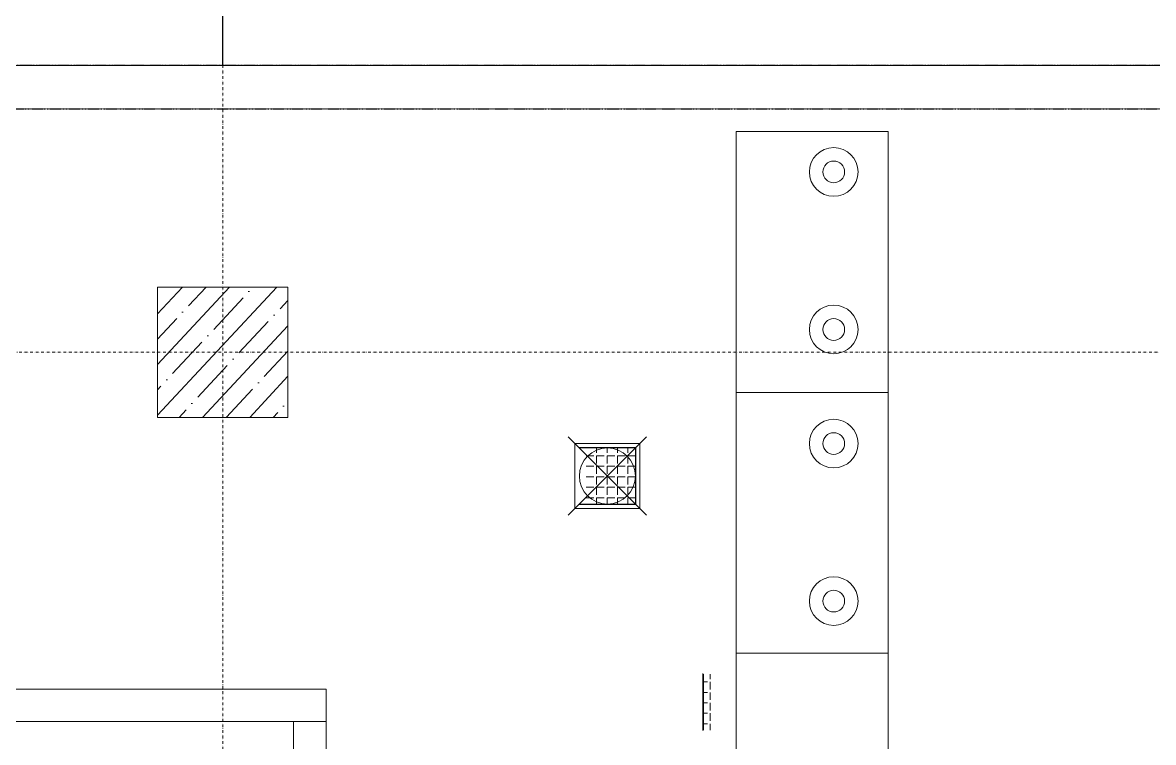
# Model space of a CAD drawing. Header units: millimetres. Extents: x -798 to 124478, y -405 to 121556.
# Drawn here: x 28057 to 33262, y 92583 to 95895 of the extents above; entities that cross this region are included whole.
import ezdxf

# ---------------------------------------------------------------- set-up
doc = ezdxf.new("R2010")
doc.units = ezdxf.units.MM
for name, pattern in [('CENTER', [2, 1.25, -0.25, 0.25, -0.25]), ('PHANTOM2', [1.25, 0.625, -0.125, 0.125, -0.125, 0.125, -0.125]), ('Strichpunkt', [25.4, 12.7, -6.35, 0, -6.35])]:
    doc.linetypes.add(name, pattern=pattern)
for name, color, linetype in [('A-ABOVE', 89, 'PHANTOM2'), ('A-DIM', 4, 'Continuous'), ('A-DIM @ 0.1', 4, 'Continuous'), ('A-DIM @ 0.15', 4, 'Continuous'), ('A-DIM @ 0.2', 4, 'Continuous'), ('A-DIM @ 100', 4, 'Continuous'), ('A-DIM @ 200', 4, 'Continuous'), ('A-DIM @ 50', 4, 'Continuous')]:
    doc.layers.add(name, color=color, linetype=linetype)
for name, color, linetype, lineweight in [('A-AXES', 40, 'CENTER', 5), ('A-Hatch', 253, 'Continuous', 9), ('A-WALL-BRCK', 5, 'Continuous', 9), ('concreet', 5, 'Continuous', 15), ('TC-EQUIPMENT', 251, 'Continuous', 0)]:
    doc.layers.add(name, color=color, linetype=linetype, lineweight=lineweight)
doc.styles.add('Arch-Dim', font='romans.shx', dxfattribs={"width": 0.75})
doc.dimstyles.new('Масштабируемый', dxfattribs={"dimscale": 100, "dimtxt": 3, "dimasz": 2, "dimexe": 2, "dimexo": 2, "dimgap": 1, "dimtad": 1, "dimdec": 0, "dimzin": 3, "dimdsep": 46, "dimtxsty": 'Arch-Dim', "dimblk": 'ARCHTICK', "dimcen": 2.5, "dimdle": 2, "dimazin": 2, "dimtfac": 0.75, "dimtdec": 0, "dimtmove": 1, "dimatfit": 0, "dimfxl": 1, "dimtolj": 1, "dimtzin": 0, "dimarcsym": 0})

# ---------------------------------------------------------------- blocks, each defined once
blk = doc.blocks.new('_ArchTick')
at = {"color": 0, "linetype": 'ByBlock', "const_width": 0.15}
blk.add_lwpolyline([(-0.5, -0.5), (0.5, 0.5)], dxfattribs=at)
blk = doc.blocks.new('*D339')
at = {"layer": 'A-DIM', "color": 0, "lineweight": -2, "ltscale": 50, "transparency": 16777216}
for p, q in [((2180096.7, -2336709.1), (2180096.7, -2335786.9)), ((2188396.7, -2337525.5), (2188396.7, -2335786.9)), ((2179696.7, -2336186.9), (2188796.7, -2336186.9))]:
    blk.add_line(p, q, dxfattribs=at)
at = {"layer": 'Defpoints', "color": 0, "ltscale": 50, "transparency": 16777216}
for p in [(2188396.7, -2336186.9), (2180096.7, -2337109.1), (2188396.7, -2337925.5)]:
    blk.add_point(p, dxfattribs=at)
at = {"layer": 'A-DIM', "color": 0, "lineweight": -2, "ltscale": 50, "transparency": 16777216, "xscale": 400, "yscale": 400, "zscale": 400, "rotation": 180}
blk.add_blockref('_ArchTick', (2180096.7, -2336186.9), dxfattribs=at)
at = {"layer": 'A-DIM', "color": 0, "lineweight": -2, "ltscale": 50, "transparency": 16777216, "xscale": 400, "yscale": 400, "zscale": 400}
blk.add_blockref('_ArchTick', (2188396.7, -2336186.9), dxfattribs=at)
at = {"layer": 'A-DIM', "color": 0, "ltscale": 50, "transparency": 16777216, "insert": (2184246.7, -2335686.9), "char_height": 600, "attachment_point": 5, "style": 'Arch-Dim'}
blk.add_mtext('\\A1;8300', dxfattribs=at)
blk = doc.blocks.new('*D340')
at = {"layer": 'A-DIM', "color": 0, "lineweight": -2, "ltscale": 50, "transparency": 16777216}
for p, q in [((2180096.4, -2336186.9), (2188397, -2336186.9)), ((2180096.7, -2337108.8), (2180096.7, -2336186.6)), ((2188396.7, -2337925.2), (2188396.7, -2336186.6))]:
    blk.add_line(p, q, dxfattribs=at)
at = {"layer": 'Defpoints', "color": 0, "ltscale": 50, "transparency": 16777216}
for p in [(2188396.7, -2336186.9), (2180096.7, -2337109.1), (2188396.7, -2337925.5)]:
    blk.add_point(p, dxfattribs=at)
at = {"layer": 'A-DIM', "color": 0, "lineweight": -2, "ltscale": 50, "transparency": 16777216, "xscale": 0.3, "yscale": 0.3, "zscale": 0.3, "rotation": 180}
blk.add_blockref('_ArchTick', (2180096.7, -2336186.9), dxfattribs=at)
at = {"layer": 'A-DIM', "color": 0, "lineweight": -2, "ltscale": 50, "transparency": 16777216, "xscale": 0.3, "yscale": 0.3, "zscale": 0.3}
blk.add_blockref('_ArchTick', (2188396.7, -2336186.9), dxfattribs=at)
at = {"layer": 'A-DIM', "color": 0, "ltscale": 50, "transparency": 16777216, "insert": (2184246.7, -2336186.5), "char_height": 0.45, "attachment_point": 5, "style": 'Arch-Dim'}
blk.add_mtext('\\A1;8300', dxfattribs=at)
blk = doc.blocks.new('*D341')
at = {"layer": 'A-DIM', "color": 0, "lineweight": -2, "ltscale": 50, "transparency": 16777216}
for p, q in [((2180096.7, -2337009.1), (2180096.7, -2336086.9)), ((2188396.7, -2337825.5), (2188396.7, -2336086.9)), ((2179996.7, -2336186.9), (2188496.7, -2336186.9))]:
    blk.add_line(p, q, dxfattribs=at)
at = {"layer": 'Defpoints', "color": 0, "ltscale": 50, "transparency": 16777216}
for p in [(2188396.7, -2336186.9), (2180096.7, -2337109.1), (2188396.7, -2337925.5)]:
    blk.add_point(p, dxfattribs=at)
at = {"layer": 'A-DIM', "color": 0, "lineweight": -2, "ltscale": 50, "transparency": 16777216, "xscale": 100, "yscale": 100, "zscale": 100, "rotation": 180}
blk.add_blockref('_ArchTick', (2180096.7, -2336186.9), dxfattribs=at)
at = {"layer": 'A-DIM', "color": 0, "lineweight": -2, "ltscale": 50, "transparency": 16777216, "xscale": 100, "yscale": 100, "zscale": 100}
blk.add_blockref('_ArchTick', (2188396.7, -2336186.9), dxfattribs=at)
at = {"layer": 'A-DIM', "color": 0, "ltscale": 50, "transparency": 16777216, "insert": (2184246.7, -2336061.9), "char_height": 150, "attachment_point": 5, "style": 'Arch-Dim'}
blk.add_mtext('\\A1;8300', dxfattribs=at)
blk = doc.blocks.new('*D343')
at = {"layer": 'A-DIM', "color": 0, "lineweight": -2, "ltscale": 50, "transparency": 16777216}
for p, q in [((2180096.7, -2336909.1), (2180096.7, -2335986.9)), ((2188396.7, -2337725.5), (2188396.7, -2335986.9)), ((2179896.7, -2336186.9), (2188596.7, -2336186.9))]:
    blk.add_line(p, q, dxfattribs=at)
at = {"layer": 'Defpoints', "color": 0, "ltscale": 50, "transparency": 16777216}
for p in [(2188396.7, -2336186.9), (2180096.7, -2337109.1), (2188396.7, -2337925.5)]:
    blk.add_point(p, dxfattribs=at)
at = {"layer": 'A-DIM', "color": 0, "lineweight": -2, "ltscale": 50, "transparency": 16777216, "xscale": 200, "yscale": 200, "zscale": 200, "rotation": 180}
blk.add_blockref('_ArchTick', (2180096.7, -2336186.9), dxfattribs=at)
at = {"layer": 'A-DIM', "color": 0, "lineweight": -2, "ltscale": 50, "transparency": 16777216, "xscale": 200, "yscale": 200, "zscale": 200}
blk.add_blockref('_ArchTick', (2188396.7, -2336186.9), dxfattribs=at)
at = {"layer": 'A-DIM', "color": 0, "ltscale": 50, "transparency": 16777216, "insert": (2184246.7, -2335936.9), "char_height": 300, "attachment_point": 5, "style": 'Arch-Dim'}
blk.add_mtext('\\A1;8300', dxfattribs=at)
blk = doc.blocks.new('*D344')
at = {"layer": 'A-DIM', "color": 0, "lineweight": -2, "ltscale": 50, "transparency": 16777216}
for p, q in [((2180096.3, -2336186.9), (2188397.1, -2336186.9)), ((2180096.7, -2337108.7), (2180096.7, -2336186.5)), ((2188396.7, -2337925.1), (2188396.7, -2336186.5))]:
    blk.add_line(p, q, dxfattribs=at)
at = {"layer": 'Defpoints', "color": 0, "ltscale": 50, "transparency": 16777216}
for p in [(2188396.7, -2336186.9), (2180096.7, -2337109.1), (2188396.7, -2337925.5)]:
    blk.add_point(p, dxfattribs=at)
at = {"layer": 'A-DIM', "color": 0, "lineweight": -2, "ltscale": 50, "transparency": 16777216, "xscale": 0.4, "yscale": 0.4, "zscale": 0.4, "rotation": 180}
blk.add_blockref('_ArchTick', (2180096.7, -2336186.9), dxfattribs=at)
at = {"layer": 'A-DIM', "color": 0, "lineweight": -2, "ltscale": 50, "transparency": 16777216, "xscale": 0.4, "yscale": 0.4, "zscale": 0.4}
blk.add_blockref('_ArchTick', (2188396.7, -2336186.9), dxfattribs=at)
at = {"layer": 'A-DIM', "color": 0, "ltscale": 50, "transparency": 16777216, "insert": (2184246.7, -2336186.4), "char_height": 0.6, "attachment_point": 5, "style": 'Arch-Dim'}
blk.add_mtext('\\A1;8300', dxfattribs=at)
blk = doc.blocks.new('*D345')
at = {"layer": 'A-DIM', "color": 0, "lineweight": -2, "ltscale": 50, "transparency": 16777216}
for p, q in [((2180096.5, -2336186.9), (2188396.9, -2336186.9)), ((2180096.7, -2337108.9), (2180096.7, -2336186.7)), ((2188396.7, -2337925.3), (2188396.7, -2336186.7))]:
    blk.add_line(p, q, dxfattribs=at)
at = {"layer": 'Defpoints', "color": 0, "ltscale": 50, "transparency": 16777216}
for p in [(2188396.7, -2336186.9), (2180096.7, -2337109.1), (2188396.7, -2337925.5)]:
    blk.add_point(p, dxfattribs=at)
at = {"layer": 'A-DIM', "color": 0, "lineweight": -2, "ltscale": 50, "transparency": 16777216, "xscale": 0.2, "yscale": 0.2, "zscale": 0.2, "rotation": 180}
blk.add_blockref('_ArchTick', (2180096.7, -2336186.9), dxfattribs=at)
at = {"layer": 'A-DIM', "color": 0, "lineweight": -2, "ltscale": 50, "transparency": 16777216, "xscale": 0.2, "yscale": 0.2, "zscale": 0.2}
blk.add_blockref('_ArchTick', (2188396.7, -2336186.9), dxfattribs=at)
at = {"layer": 'A-DIM', "color": 0, "ltscale": 50, "transparency": 16777216, "insert": (2184246.7, -2336186.6), "char_height": 0.3, "attachment_point": 5, "style": 'Arch-Dim'}
blk.add_mtext('\\A1;8300', dxfattribs=at)
blk = doc.blocks.new('*D346')
at = {"layer": 'A-DIM', "color": 0, "lineweight": -2, "ltscale": 50, "transparency": 16777216}
for p, q in [((2188396.7, -2337525.5), (2188396.7, -2335786.9)), ((2196696.7, -2337525.5), (2196696.7, -2335786.9)), ((2187996.7, -2336186.9), (2197096.7, -2336186.9))]:
    blk.add_line(p, q, dxfattribs=at)
at = {"layer": 'Defpoints', "color": 0, "ltscale": 50, "transparency": 16777216}
for p in [(2196696.7, -2336186.9), (2188396.7, -2337925.5), (2196696.7, -2337925.5)]:
    blk.add_point(p, dxfattribs=at)
at = {"layer": 'A-DIM', "color": 0, "lineweight": -2, "ltscale": 50, "transparency": 16777216, "xscale": 400, "yscale": 400, "zscale": 400, "rotation": 180}
blk.add_blockref('_ArchTick', (2188396.7, -2336186.9), dxfattribs=at)
at = {"layer": 'A-DIM', "color": 0, "lineweight": -2, "ltscale": 50, "transparency": 16777216, "xscale": 400, "yscale": 400, "zscale": 400}
blk.add_blockref('_ArchTick', (2196696.7, -2336186.9), dxfattribs=at)
at = {"layer": 'A-DIM', "color": 0, "ltscale": 50, "transparency": 16777216, "insert": (2192546.7, -2335686.9), "char_height": 600, "attachment_point": 5, "style": 'Arch-Dim'}
blk.add_mtext('\\A1;8300', dxfattribs=at)
blk = doc.blocks.new('*D347')
at = {"layer": 'A-DIM', "color": 0, "lineweight": -2, "ltscale": 50, "transparency": 16777216}
for p, q in [((2188396.4, -2336186.9), (2196697, -2336186.9)), ((2188396.7, -2337925.2), (2188396.7, -2336186.6)), ((2196696.7, -2337925.2), (2196696.7, -2336186.6))]:
    blk.add_line(p, q, dxfattribs=at)
at = {"layer": 'Defpoints', "color": 0, "ltscale": 50, "transparency": 16777216}
for p in [(2196696.7, -2336186.9), (2188396.7, -2337925.5), (2196696.7, -2337925.5)]:
    blk.add_point(p, dxfattribs=at)
at = {"layer": 'A-DIM', "color": 0, "lineweight": -2, "ltscale": 50, "transparency": 16777216, "xscale": 0.3, "yscale": 0.3, "zscale": 0.3, "rotation": 180}
blk.add_blockref('_ArchTick', (2188396.7, -2336186.9), dxfattribs=at)
at = {"layer": 'A-DIM', "color": 0, "lineweight": -2, "ltscale": 50, "transparency": 16777216, "xscale": 0.3, "yscale": 0.3, "zscale": 0.3}
blk.add_blockref('_ArchTick', (2196696.7, -2336186.9), dxfattribs=at)
at = {"layer": 'A-DIM', "color": 0, "ltscale": 50, "transparency": 16777216, "insert": (2192546.7, -2336186.5), "char_height": 0.45, "attachment_point": 5, "style": 'Arch-Dim'}
blk.add_mtext('\\A1;8300', dxfattribs=at)
blk = doc.blocks.new('*D348')
at = {"layer": 'A-DIM', "color": 0, "lineweight": -2, "ltscale": 50, "transparency": 16777216}
for p, q in [((2188396.7, -2337825.5), (2188396.7, -2336086.9)), ((2196696.7, -2337825.5), (2196696.7, -2336086.9)), ((2188296.7, -2336186.9), (2196796.7, -2336186.9))]:
    blk.add_line(p, q, dxfattribs=at)
at = {"layer": 'Defpoints', "color": 0, "ltscale": 50, "transparency": 16777216}
for p in [(2196696.7, -2336186.9), (2188396.7, -2337925.5), (2196696.7, -2337925.5)]:
    blk.add_point(p, dxfattribs=at)
at = {"layer": 'A-DIM', "color": 0, "lineweight": -2, "ltscale": 50, "transparency": 16777216, "xscale": 100, "yscale": 100, "zscale": 100, "rotation": 180}
blk.add_blockref('_ArchTick', (2188396.7, -2336186.9), dxfattribs=at)
at = {"layer": 'A-DIM', "color": 0, "lineweight": -2, "ltscale": 50, "transparency": 16777216, "xscale": 100, "yscale": 100, "zscale": 100}
blk.add_blockref('_ArchTick', (2196696.7, -2336186.9), dxfattribs=at)
at = {"layer": 'A-DIM', "color": 0, "ltscale": 50, "transparency": 16777216, "insert": (2192546.7, -2336061.9), "char_height": 150, "attachment_point": 5, "style": 'Arch-Dim'}
blk.add_mtext('\\A1;8300', dxfattribs=at)
blk = doc.blocks.new('*D350')
at = {"layer": 'A-DIM', "color": 0, "lineweight": -2, "ltscale": 50, "transparency": 16777216}
for p, q in [((2188396.7, -2337725.5), (2188396.7, -2335986.9)), ((2196696.7, -2337725.5), (2196696.7, -2335986.9)), ((2188196.7, -2336186.9), (2196896.7, -2336186.9))]:
    blk.add_line(p, q, dxfattribs=at)
at = {"layer": 'Defpoints', "color": 0, "ltscale": 50, "transparency": 16777216}
for p in [(2196696.7, -2336186.9), (2188396.7, -2337925.5), (2196696.7, -2337925.5)]:
    blk.add_point(p, dxfattribs=at)
at = {"layer": 'A-DIM', "color": 0, "lineweight": -2, "ltscale": 50, "transparency": 16777216, "xscale": 200, "yscale": 200, "zscale": 200, "rotation": 180}
blk.add_blockref('_ArchTick', (2188396.7, -2336186.9), dxfattribs=at)
at = {"layer": 'A-DIM', "color": 0, "lineweight": -2, "ltscale": 50, "transparency": 16777216, "xscale": 200, "yscale": 200, "zscale": 200}
blk.add_blockref('_ArchTick', (2196696.7, -2336186.9), dxfattribs=at)
at = {"layer": 'A-DIM', "color": 0, "ltscale": 50, "transparency": 16777216, "insert": (2192546.7, -2335936.9), "char_height": 300, "attachment_point": 5, "style": 'Arch-Dim'}
blk.add_mtext('\\A1;8300', dxfattribs=at)
blk = doc.blocks.new('*D351')
at = {"layer": 'A-DIM', "color": 0, "lineweight": -2, "ltscale": 50, "transparency": 16777216}
for p, q in [((2188396.3, -2336186.9), (2196697.1, -2336186.9)), ((2188396.7, -2337925.1), (2188396.7, -2336186.5)), ((2196696.7, -2337925.1), (2196696.7, -2336186.5))]:
    blk.add_line(p, q, dxfattribs=at)
at = {"layer": 'Defpoints', "color": 0, "ltscale": 50, "transparency": 16777216}
for p in [(2196696.7, -2336186.9), (2188396.7, -2337925.5), (2196696.7, -2337925.5)]:
    blk.add_point(p, dxfattribs=at)
at = {"layer": 'A-DIM', "color": 0, "lineweight": -2, "ltscale": 50, "transparency": 16777216, "xscale": 0.4, "yscale": 0.4, "zscale": 0.4, "rotation": 180}
blk.add_blockref('_ArchTick', (2188396.7, -2336186.9), dxfattribs=at)
at = {"layer": 'A-DIM', "color": 0, "lineweight": -2, "ltscale": 50, "transparency": 16777216, "xscale": 0.4, "yscale": 0.4, "zscale": 0.4}
blk.add_blockref('_ArchTick', (2196696.7, -2336186.9), dxfattribs=at)
at = {"layer": 'A-DIM', "color": 0, "ltscale": 50, "transparency": 16777216, "insert": (2192546.7, -2336186.4), "char_height": 0.6, "attachment_point": 5, "style": 'Arch-Dim'}
blk.add_mtext('\\A1;8300', dxfattribs=at)
blk = doc.blocks.new('*D352')
at = {"layer": 'A-DIM', "color": 0, "lineweight": -2, "ltscale": 50, "transparency": 16777216}
for p, q in [((2188396.5, -2336186.9), (2196696.9, -2336186.9)), ((2188396.7, -2337925.3), (2188396.7, -2336186.7)), ((2196696.7, -2337925.3), (2196696.7, -2336186.7))]:
    blk.add_line(p, q, dxfattribs=at)
at = {"layer": 'Defpoints', "color": 0, "ltscale": 50, "transparency": 16777216}
for p in [(2196696.7, -2336186.9), (2188396.7, -2337925.5), (2196696.7, -2337925.5)]:
    blk.add_point(p, dxfattribs=at)
at = {"layer": 'A-DIM', "color": 0, "lineweight": -2, "ltscale": 50, "transparency": 16777216, "xscale": 0.2, "yscale": 0.2, "zscale": 0.2, "rotation": 180}
blk.add_blockref('_ArchTick', (2188396.7, -2336186.9), dxfattribs=at)
at = {"layer": 'A-DIM', "color": 0, "lineweight": -2, "ltscale": 50, "transparency": 16777216, "xscale": 0.2, "yscale": 0.2, "zscale": 0.2}
blk.add_blockref('_ArchTick', (2196696.7, -2336186.9), dxfattribs=at)
at = {"layer": 'A-DIM', "color": 0, "ltscale": 50, "transparency": 16777216, "insert": (2192546.7, -2336186.6), "char_height": 0.3, "attachment_point": 5, "style": 'Arch-Dim'}
blk.add_mtext('\\A1;8300', dxfattribs=at)
blk = doc.blocks.new('*U838')
at = {"layer": 'A-DIM @ 0.1', "ltscale": 50, "transparency": 33554687}
dim = blk.add_linear_dim(base=(2188396.7, -2336186.9), p1=(2180096.7, -2337109.1), p2=(2188396.7, -2337925.5), dimstyle='Масштабируемый', override={"dimscale": 0.1, "dimtix": 0, "dimtofl": 1, "dimtmove": 1, "dimatfit": 0}, dxfattribs=at)
dim.commit()
dim.dimension.update_dxf_attribs({"geometry": '*D345', "text_midpoint": (2184246.7, -2336186.6)})
at = {"layer": 'A-DIM @ 0.15', "ltscale": 50, "transparency": 33554687}
dim = blk.add_linear_dim(base=(2188396.7, -2336186.9), p1=(2180096.7, -2337109.1), p2=(2188396.7, -2337925.5), dimstyle='Масштабируемый', override={"dimscale": 0.15, "dimtix": 0, "dimtofl": 1, "dimtmove": 1, "dimatfit": 0}, dxfattribs=at)
dim.commit()
dim.dimension.update_dxf_attribs({"geometry": '*D340', "text_midpoint": (2184246.7, -2336186.5)})
at = {"layer": 'A-DIM @ 0.2', "ltscale": 50, "transparency": 33554687}
dim = blk.add_linear_dim(base=(2188396.7, -2336186.9), p1=(2180096.7, -2337109.1), p2=(2188396.7, -2337925.5), dimstyle='Масштабируемый', override={"dimscale": 0.2, "dimtix": 0, "dimtofl": 1, "dimtmove": 1, "dimatfit": 0}, dxfattribs=at)
dim.commit()
dim.dimension.update_dxf_attribs({"geometry": '*D344', "text_midpoint": (2184246.7, -2336186.4)})
at = {"layer": 'A-DIM @ 100', "ltscale": 50, "transparency": 33554687}
dim = blk.add_linear_dim(base=(2188396.7, -2336186.9), p1=(2180096.7, -2337109.1), p2=(2188396.7, -2337925.5), dimstyle='Масштабируемый', override={"dimscale": 100, "dimtix": 0, "dimtofl": 1, "dimtmove": 1, "dimatfit": 0}, dxfattribs=at)
dim.commit()
dim.dimension.update_dxf_attribs({"geometry": '*D343', "text_midpoint": (2184246.7, -2335936.9)})
at = {"layer": 'A-DIM @ 200', "ltscale": 50, "transparency": 33554687}
dim = blk.add_linear_dim(base=(2188396.7, -2336186.9), p1=(2180096.7, -2337109.1), p2=(2188396.7, -2337925.5), dimstyle='Масштабируемый', override={"dimscale": 200, "dimtix": 0, "dimtofl": 1, "dimtmove": 1, "dimatfit": 0}, dxfattribs=at)
dim.commit()
dim.dimension.update_dxf_attribs({"geometry": '*D339', "text_midpoint": (2184246.7, -2335686.9)})
at = {"layer": 'A-DIM @ 50', "ltscale": 50, "transparency": 33554687}
dim = blk.add_linear_dim(base=(2188396.7, -2336186.9), p1=(2180096.7, -2337109.1), p2=(2188396.7, -2337925.5), dimstyle='Масштабируемый', override={"dimscale": 50, "dimtix": 0, "dimtofl": 1, "dimtmove": 1, "dimatfit": 0}, dxfattribs=at)
dim.commit()
dim.dimension.update_dxf_attribs({"geometry": '*D341', "text_midpoint": (2184246.7, -2336061.9)})
blk = doc.blocks.new('*U839')
at = {"layer": 'A-DIM @ 0.1', "ltscale": 50, "transparency": 33554687}
dim = blk.add_linear_dim(base=(2196696.7, -2336186.9), p1=(2188396.7, -2337925.5), p2=(2196696.7, -2337925.5), dimstyle='Масштабируемый', override={"dimscale": 0.1, "dimtix": 0, "dimtofl": 1, "dimtmove": 1, "dimatfit": 0}, dxfattribs=at)
dim.commit()
dim.dimension.update_dxf_attribs({"geometry": '*D352', "text_midpoint": (2192546.7, -2336186.6)})
at = {"layer": 'A-DIM @ 0.15', "ltscale": 50, "transparency": 33554687}
dim = blk.add_linear_dim(base=(2196696.7, -2336186.9), p1=(2188396.7, -2337925.5), p2=(2196696.7, -2337925.5), dimstyle='Масштабируемый', override={"dimscale": 0.15, "dimtix": 0, "dimtofl": 1, "dimtmove": 1, "dimatfit": 0}, dxfattribs=at)
dim.commit()
dim.dimension.update_dxf_attribs({"geometry": '*D347', "text_midpoint": (2192546.7, -2336186.5)})
at = {"layer": 'A-DIM @ 0.2', "ltscale": 50, "transparency": 33554687}
dim = blk.add_linear_dim(base=(2196696.7, -2336186.9), p1=(2188396.7, -2337925.5), p2=(2196696.7, -2337925.5), dimstyle='Масштабируемый', override={"dimscale": 0.2, "dimtix": 0, "dimtofl": 1, "dimtmove": 1, "dimatfit": 0}, dxfattribs=at)
dim.commit()
dim.dimension.update_dxf_attribs({"geometry": '*D351', "text_midpoint": (2192546.7, -2336186.4)})
at = {"layer": 'A-DIM @ 100', "ltscale": 50, "transparency": 33554687}
dim = blk.add_linear_dim(base=(2196696.7, -2336186.9), p1=(2188396.7, -2337925.5), p2=(2196696.7, -2337925.5), dimstyle='Масштабируемый', override={"dimscale": 100, "dimtix": 0, "dimtofl": 1, "dimtmove": 1, "dimatfit": 0}, dxfattribs=at)
dim.commit()
dim.dimension.update_dxf_attribs({"geometry": '*D350', "text_midpoint": (2192546.7, -2335936.9)})
at = {"layer": 'A-DIM @ 200', "ltscale": 50, "transparency": 33554687}
dim = blk.add_linear_dim(base=(2196696.7, -2336186.9), p1=(2188396.7, -2337925.5), p2=(2196696.7, -2337925.5), dimstyle='Масштабируемый', override={"dimscale": 200, "dimtix": 0, "dimtofl": 1, "dimtmove": 1, "dimatfit": 0}, dxfattribs=at)
dim.commit()
dim.dimension.update_dxf_attribs({"geometry": '*D346', "text_midpoint": (2192546.7, -2335686.9)})
at = {"layer": 'A-DIM @ 50', "ltscale": 50, "transparency": 33554687}
dim = blk.add_linear_dim(base=(2196696.7, -2336186.9), p1=(2188396.7, -2337925.5), p2=(2196696.7, -2337925.5), dimstyle='Масштабируемый', override={"dimscale": 50, "dimtix": 0, "dimtofl": 1, "dimtmove": 1, "dimatfit": 0}, dxfattribs=at)
dim.commit()
dim.dimension.update_dxf_attribs({"geometry": '*D348', "text_midpoint": (2192546.7, -2336061.9)})
blk = doc.blocks.new('оси 2')
at = {"layer": 'A-AXES', "linetype": 'Strichpunkt', "transparency": 33554687}
for p, q in [((2188396.7, -2332747.9), (2188396.7, -2401680.1)), ((2160829.2, -2337925.5), (2204996.7, -2337925.5)), ((2162290.8, -2339245.5), (2204996.7, -2339245.5))]:
    blk.add_line(p, q, dxfattribs=at)
at = {"layer": 'A-DIM', "color": 5}
for name in ['*U838', '*U839']:
    blk.add_blockref(name, (0, 0), dxfattribs=at)

msp = doc.modelspace()

# ---------------------------------------------------------------- hatches: boundary and pattern name
at = {"layer": 'A-Hatch'}
h = msp.add_hatch(dxfattribs=at)
h.set_pattern_fill('ANSI35', color=256, scale=25, angle=-177.9339, style=0)
h.set_pattern_definition([(227.066067, (-80434.37, -576708.18), (116.227165, -108.13329), []), (227.066067, (-80546.55, -576712.23), (116.227165, -108.13329), [198.4375, -39.6875, 0, -39.6875])])
h.paths.add_polyline_path([(29277.6, 94678.6), (29277.6, 94078.6), (28677.6, 94078.6), (28677.4, 94678.3)])

# ---------------------------------------------------------------- linework, layer by layer
at = {"layer": 'A-ABOVE', "ltscale": 5, "transparency": 33554687}
msp.add_lwpolyline([(20287.6, 95498.6), (46127.6, 95498.6), (46127.6, 95698.6), (16777.6, 95698.6), (16777.6, 95648.6)], dxfattribs=at)
at = {"layer": 'A-WALL-BRCK'}
for p, q in [((29454.1, 92828.6), (29454.1, 89985.5)), ((29454.1, 88728.5), (29454.3, 92828.6)), ((29304.1, 92678.6), (29304.1, 88728.5))]:
    msp.add_line(p, q, dxfattribs=at)
msp.add_lwpolyline([(21987.6, 92828.6), (29454.1, 92828.6), (29454.1, 92678.6), (21987.6, 92678.6)], close=True, dxfattribs=at)
at = {"layer": 'concreet', "lineweight": 9, "ltscale": 200}
msp.add_lwpolyline([(12077.6, 88628.6), (12077.6, 95698.6), (46127.6, 95698.6), (46127.6, 47228.6)], dxfattribs=at)
at = {"layer": 'concreet'}
msp.add_lwpolyline([(28677.6, 94078.6), (29277.6, 94078.6), (29277.6, 94678.6), (28677.6, 94678.6)], close=True, dxfattribs=at)
at = {"layer": 'TC-EQUIPMENT'}
for p, q in [((31340.6, 91793.6), (31340.6, 95393.6)), ((31340.6, 95393.6), (32040.6, 95393.6)), ((32040.6, 91793.6), (32040.6, 95393.6)), ((32040.6, 94193.6), (31340.6, 94193.6)), ((30928.4, 93988.9), (30568.4, 93628.9)), ((30568.4, 93988.9), (30928.4, 93628.9)), ((30598.4, 93958.9), (30598.4, 93658.9)), ((30898.4, 93958.9), (30598.4, 93958.9)), ((30898.4, 93658.9), (30898.4, 93958.9)), ((30879.4, 93939.9), (30617.4, 93939.9)), ((30619.4, 93937.9), (30877.4, 93937.9)), ((30698.9, 93937.9), (30698.9, 93914.9)), ((30747, 93937.9), (30747, 93914.9)), ((30795.2, 93937.9), (30795.2, 93914.9)), ((30843.3, 93937.9), (30843.3, 93914.9)), ((30877.4, 93679.9), (30877.4, 93937.9)), ((30879.4, 93939.9), (30879.4, 93677.9)), ((30685.8, 93901.7), (30650.8, 93901.7)), ((30685.8, 93853.6), (30650.8, 93853.6)), ((30698.9, 93866.7), (30698.9, 93901.7)), ((30733.9, 93901.7), (30698.9, 93901.7)), ((30698.9, 93818.6), (30698.9, 93853.6)), ((30733.9, 93853.6), (30698.9, 93853.6)), ((30747, 93866.7), (30747, 93901.7)), ((30782, 93901.7), (30747, 93901.7)), ((30747, 93818.6), (30747, 93853.6)), ((30782, 93853.6), (30747, 93853.6)), ((30795.2, 93866.7), (30795.2, 93901.7)), ((30830.2, 93901.7), (30795.2, 93901.7)), ((30795.2, 93818.6), (30795.2, 93853.6)), ((30830.2, 93853.6), (30795.2, 93853.6)), ((30843.3, 93866.7), (30843.3, 93901.7)), ((30877.4, 93901.7), (30843.3, 93901.7)), ((30843.3, 93818.6), (30843.3, 93853.6)), ((30877.4, 93853.6), (30843.3, 93853.6)), ((30685.8, 93805.5), (30650.8, 93805.5)), ((30698.9, 93770.5), (30698.9, 93805.5)), ((30733.9, 93805.5), (30698.9, 93805.5)), ((30747, 93770.5), (30747, 93805.5)), ((30782, 93805.5), (30747, 93805.5)), ((30795.2, 93770.5), (30795.2, 93805.5)), ((30830.2, 93805.5), (30795.2, 93805.5)), ((30843.3, 93770.5), (30843.3, 93805.5)), ((30877.4, 93805.5), (30843.3, 93805.5)), ((30685.8, 93757.4), (30650.8, 93757.4)), ((30698.9, 93722.4), (30698.9, 93757.4)), ((30733.9, 93757.4), (30698.9, 93757.4)), ((30747, 93722.4), (30747, 93757.4)), ((30782, 93757.4), (30747, 93757.4)), ((30795.2, 93722.4), (30795.2, 93757.4)), ((30830.2, 93757.4), (30795.2, 93757.4)), ((30843.3, 93722.4), (30843.3, 93757.4)), ((30877.4, 93757.4), (30843.3, 93757.4)), ((30685.8, 93709.2), (30650.8, 93709.2)), ((30698.9, 93679.9), (30698.9, 93709.2)), ((30733.9, 93709.2), (30698.9, 93709.2)), ((30747, 93679.9), (30747, 93709.2)), ((30782, 93709.2), (30747, 93709.2)), ((30795.2, 93679.9), (30795.2, 93709.2)), ((30830.2, 93709.2), (30795.2, 93709.2)), ((30843.3, 93679.9), (30843.3, 93709.2)), ((30877.4, 93709.2), (30843.3, 93709.2)), ((30598.4, 93658.9), (30898.4, 93658.9)), ((30617.4, 93677.9), (30879.4, 93677.9)), ((30877.4, 93679.9), (30619.4, 93679.9)), ((32040.6, 92993.6), (31340.6, 92993.6)), ((31188.6, 92899.6), (31188.6, 92637.6)), ((31190.6, 92639.6), (31190.6, 92897.6)), ((31221.9, 92897.6), (31221.9, 92874.6)), ((31190.6, 92861.5), (31208.8, 92861.5)), ((31190.6, 92813.3), (31208.8, 92813.3)), ((31221.9, 92826.5), (31221.9, 92861.5)), ((31221.9, 92778.3), (31221.9, 92813.3)), ((31190.6, 92765.2), (31208.8, 92765.2)), ((31221.9, 92730.2), (31221.9, 92765.2)), ((31190.6, 92717.1), (31208.8, 92717.1)), ((31221.9, 92682.1), (31221.9, 92717.1)), ((31190.6, 92669), (31208.8, 92669)), ((31221.9, 92639.6), (31221.9, 92669))]:
    msp.add_line(p, q, dxfattribs=at)
for centre, radius in [((31790.4, 95208.2), 112), ((31790.4, 95208.2), 50), ((31790.4, 94483.2), 112), ((31790.4, 94483.2), 50), ((31790.4, 93958.2), 112), ((31790.4, 93958.2), 50), ((30748.4, 93808.9), 129), ((31790.4, 93233.2), 112), ((31790.4, 93233.2), 50)]:
    msp.add_circle(centre, radius, dxfattribs=at)

# ---------------------------------------------------------------- block references
msp.add_blockref('оси 2', (-2159419.1, 2433624.2))

doc.saveas('drawing.dxf')
